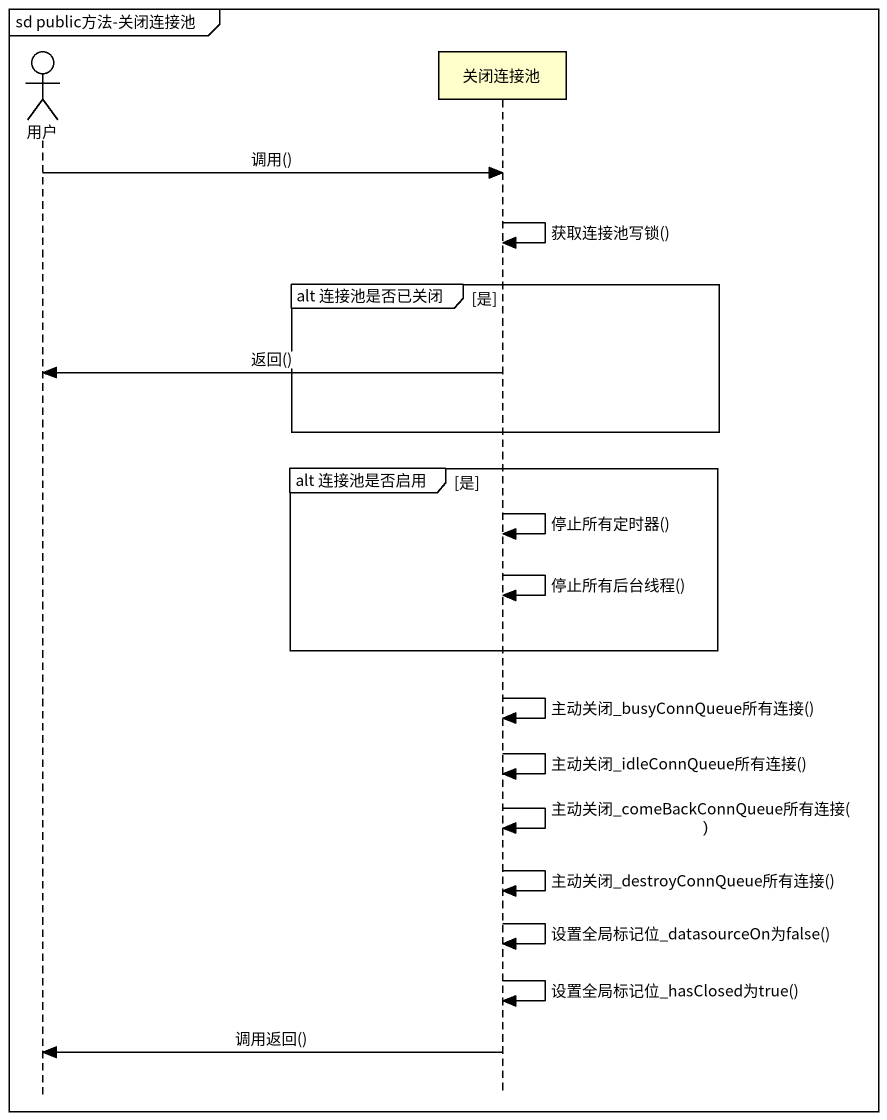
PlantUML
@startuml
mainframe sd public方法-关闭连接池
hide footbox
actor 用户
participant 关闭连接池

用户 -> 关闭连接池 : 调用()
关闭连接池 -> 关闭连接池 : 获取连接池写锁()
group alt 连接池是否已关闭 [是]
  关闭连接池 -> 用户 : 返回()
end
group alt 连接池是否启用 [是]
  关闭连接池 -> 关闭连接池 : 停止所有定时器()
  关闭连接池 -> 关闭连接池 : 停止所有后台线程()
end
关闭连接池 -> 关闭连接池 : 主动关闭_busyConnQueue所有连接()
关闭连接池 -> 关闭连接池 : 主动关闭_idleConnQueue所有连接()
关闭连接池 -> 关闭连接池 : 主动关闭_comeBackConnQueue所有连接()
关闭连接池 -> 关闭连接池 : 主动关闭_destroyConnQueue所有连接()
关闭连接池 -> 关闭连接池 : 设置全局标记位_datasourceOn为false()
关闭连接池 -> 关闭连接池 : 设置全局标记位_hasClosed为true()
关闭连接池 -> 用户 : 调用返回()
@enduml
